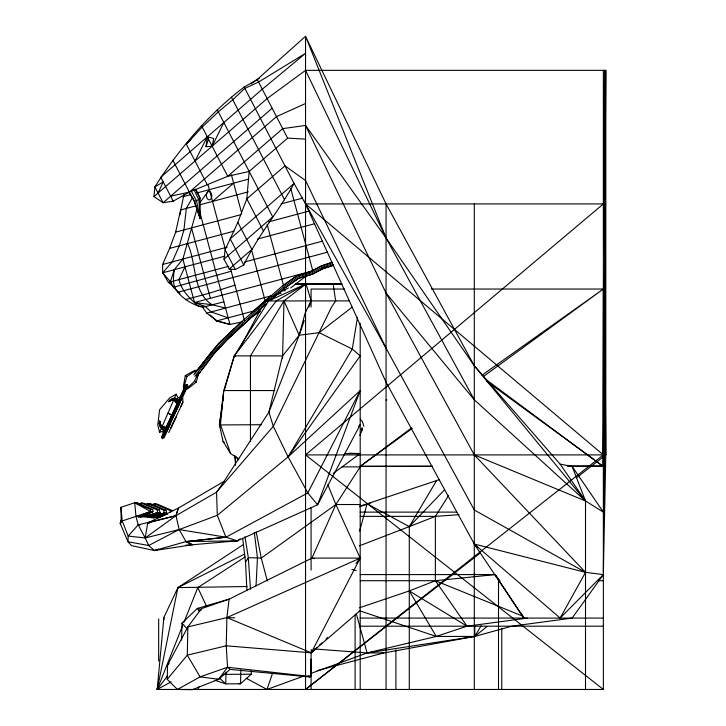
<?xml version="1.0" encoding="UTF-8"?>
<svg xmlns="http://www.w3.org/2000/svg" width="726" height="726" viewBox="0 0 726 726"><rect width="100%" height="100%" fill="white"/><g stroke="black" fill="none" stroke-linecap="round" stroke-linejoin="round"><path stroke-width="1.09" d="M197.526 370.142L194.468 370.532L185.302 375.587L183.388 386.359L183.996 390.034L184.005 386.722L186.9 376.558L195.094 370.904M485.649 379.244L602.879 466.382L603.36 289.039L431.271 289.039M251.051 83.926L257.24 79.461L305.546 36.3L305.546 689.464L603.36 454.903L605.802 70.349L305.546 70.349L267.132 98.554L153.985 196.592L163.087 202.736L173.215 201.166L189.377 192.1L227.71 176.282L249.181 171.445L287.623 138.131L305.546 139.129M605.802 70.349L605.802 454.903L603.36 572.188L604.577 454.903L604.577 70.349M311.209 649.507L310.728 676.55L309.748 676.968L230.033 669.399L218.68 679.3L192.263 689.7L177.453 689.464L167.216 679.3L167.543 665.152L187.862 626.919L201.401 608.669L229.107 599.141L311.926 558.103L360.196 558.103L335.875 504.525L327.807 484.65M181.609 640.087L181.999 623.117L197.309 608.442L229.107 599.141L226.884 617.59L226.231 645.804L227.537 667.267L218.68 679.3L216.439 679.382M226.013 672.113L225.732 683.883L240.533 683.801L251.232 674.227L251.314 670.86M240.869 669.789L240.533 683.801L238.382 683.493M282.55 358.154L283.984 300.882L306.054 283.893L342.155 283.893M166.218 428.558C162.815 427.641 159.729 424.946 159.629 421.225L159.493 424.02L160.854 427.369M256.042 585.909L257.458 557.967L254.309 532.358M161.453 426.008L160.047 423.803L159.629 421.225L159.475 423.467L160.809 426.434L165.945 430.382M249.181 171.445L246.822 198.87L237.838 222.347L225.114 249.817L223.98 259.164L229.253 269.019L235.342 269.564L243.773 264.999C257.567 236.05 278.602 211.429 294.084 183.46L244.172 87.066L259.209 78.399M197.1 208.534L182.879 259.037L174.313 269.7C173.251 277.377 172.08 286.08 177.915 292.26C184.232 299.793 193.143 304.802 202.572 307.307L223.88 301.789M153.985 196.592L154.874 186.863C178.977 149.166 208.317 114.163 244.172 87.066M576.653 477.672L605.802 454.903L603.36 70.349L603.36 689.464L157.197 689.464L163.894 617.445L177.924 587.606L243.228 544.663M178.242 403.329L173.786 400.108L170.791 400.443L168.859 401.632L170.356 400.062L173.378 399.064C174.068 396.85 178.342 399.382 179.631 400.198M206.012 146.67L207.291 136.86L213.68 138.448L212.137 146.207L206.012 146.67L208.462 139.12M159.811 423.984L159.629 421.225L159.266 423.92L160.419 427.224L164.43 431.416M238.954 459.004L230.587 453.559L223.054 441.363L219.443 424.928L223.762 390.561L234.289 355.894L268.656 300.882L306.054 283.893L311.082 300.882L308.922 307.125M179.903 214.923L183.85 194.577M220.35 426.897L219.443 424.928L222.492 404.119M222.973 400.834L223.29 398.638M159.629 421.225L159.257 423.63L160.392 426.834L162.152 429.184L165.346 431.525M357.501 317.298L352.273 349.034L288.104 456.899L217.319 515.315L179.15 529.563L145.191 537.957L128.184 536.06L122.204 520.959L120.943 507.32L134.709 502.728L137.051 502.855L152.769 509.579L152.959 511.648L140.445 517.438M304.239 320.656L299.185 335.24L268.919 412.087L224.053 481.356L178.333 508.109L147.714 522.938L145.191 537.957L148.667 545.516L154.466 550.544L192.481 544.736L237.329 540.834L317.571 504.797L360.196 424.719L358.626 426.28M120.815 520.252L120.198 523.446L128.003 541.768L131.479 545.607L154.466 550.544L185.983 541.596L225.931 537.204L307.797 492.927L360.196 390.561L288.104 456.899L307.797 492.927L317.571 504.797L360.196 390.561M171.1 681.877L157.197 689.464L177.924 587.606L244.716 554.002M174.294 287.051L168.396 282.441L162.706 272.804L162.615 264.473L169.63 248.401L175.665 232.138L180.62 209.968L195.893 205.875M167.434 675.96L157.197 689.464L157.941 686.152M282.55 355.894L268.919 412.087L273.303 426.316L288.104 456.899L360.196 355.894L352.273 349.034L319.186 332.68L299.185 335.24L282.55 355.894L234.289 355.894L224.316 390.243M359.878 435.337L362.102 430.137L362.038 427.805M359.588 531.123L367.093 503.835L439.23 479.686M185.774 389.454L187.553 388.882L196.211 382.166L198.752 373.11L196.9 376.703M363.844 426.316L362.465 421.697L360.16 419.038M152.769 509.579L150.436 509.452L134.709 502.728L135.971 516.367L138.203 524.862L145.191 537.957L175.982 515.687L178.324 508.109L175.973 515.678L179.15 529.563L185.983 541.596L192.481 544.736L185.883 545.172M174.313 269.7L170.301 281.933L173.441 287.278L180.012 293.576M246.286 678.284L266.977 689.464L272.386 673.755M157.197 689.464L182.716 625.413M183.968 622.264L197.781 587.606L245.17 556.915M186.954 388.51L194.586 381.195L197.345 374.616M162.805 432.351L162.343 431.425L159.62 432.351L161.617 427.723M165.038 426.307L162.016 426.797L173.804 399.736L176.155 403.03M174.213 398.81L176.218 394.182L177.988 397.848L180.729 396.904M170.837 421.924L187.689 385.388M187.816 385.842L166.771 431.19M164.094 437.887L170.746 423.276M162.66 435.691L164.339 432.006M165.074 430.409L183.968 389.753M165.709 430.591L169.675 421.842M162.551 435.763L164.911 430.591M163.286 434.32L168.668 422.332M165.31 430.518L174.077 411.152M174.948 409.237L180.275 397.558M186.455 384.363L177.135 404.446M166.091 430.754L187.517 384.653M167.524 429.547L169.276 425.699M168.759 432.587L182.934 402.022L182.598 397.158M169.131 422.142L170.029 420.191M172.706 414.328L174.04 411.406M186.101 385.134L174.294 410.272M178.596 401.895L180.447 397.857M179.367 401.133L183.342 392.43M170.292 422.06L162.733 438.586M180.883 406.506L182.934 402.022M161.508 437.551L186.047 384.626M169.122 421.525L161.553 438.032M163.114 434.656L170.329 419.065M179.295 400.371L180.583 397.558M181.446 395.679L184.095 390.016M158.077 193.052L163.232 181.89L154.874 186.863L163.087 202.736L272.141 108.247M162.234 435.927L183.569 390.025M161.916 437.288L162.842 435.301M162.47 438.658L163.423 436.598M184.967 266.841L178.968 279.61C181.427 290.799 190.203 298.822 198.361 306.19L205.44 306.535L211.103 311.944L228.182 317.834M187.626 384.898L174.957 411.796M197.781 689.464L199.178 686.487M173.659 415.671L174.594 413.702M171.282 417.069L173.196 413.067L169.004 421.797M175.501 412.069L180.329 401.995M166.699 430.554L169.004 425.763M179.222 529.499L148.667 545.516L128.003 541.768L128.184 536.06L138.203 524.862L175.973 515.678L216.539 492.183L273.303 426.316L331.365 307.425L335.757 300.736M311.082 300.882L305.138 313.042L299.185 335.24L283.984 300.882L250.452 355.894L250.452 441.363M212.137 146.207L223.844 122.522M200.394 610.702L201.401 608.669M195.022 161.027L207.291 136.86M167.216 679.3L187.308 655.161L226.231 645.804L311.236 652.819L360.196 558.103L226.884 617.59L187.862 626.919L187.308 655.161L200.077 676.859L218.68 679.3M182.698 392.276L183.651 390.506M238.845 349.732L261.941 307.025M243.773 264.999L230.215 238.809L294.084 183.46L305.546 203.933L386.06 382.23L474.296 544.055L560.136 618.08L585.51 572.351L603.36 574.584L572.124 618.08L511.757 626.193L474.795 636.43L383.891 652.937L317.171 670.624M192.726 197.254L186.31 208.444L183.923 229.924L179.331 245.805L172.225 261.895L162.706 272.804L171.826 283.43M436.253 481.111L409.282 526.604L409.282 689.464M310.646 673.537L367.093 652.937L474.795 636.43L481.111 625.776M246.922 590.311L245.533 562.278L248.319 557.641L244.98 536.632M527.512 618.08L467.009 626.193L435.373 580.709L435.373 516.367L448.505 495.622M224.053 481.356L216.539 492.183L217.319 515.315L225.931 537.204L237.329 540.834L240.115 538.901M228.3 338.488L214.515 353.017L198.089 374.716M214.515 353.017L201.683 370.151M199.931 202.672L209.369 189.64M194.886 376.367L212.591 353.154L226.612 338.026L262.05 305.265L283.303 287.242L297.996 276.924L311.944 272.749L322.743 267.05L332.345 263.828M355.985 563.376L360.196 558.103M193.833 374.816L218.181 344.188L241.214 322.054M197.871 370.069L204.478 361.875M196.773 376.322L200.703 371.512M219.924 346.901L214.088 353.68L227.946 338.906L265.752 304.067M196.937 375.478L199.65 372.438L197.617 374.716M602.879 466.382L603.36 465.865L568.24 465.929M194.677 373.209L218.825 343.362L240.487 322.78M196.764 370.95L211.91 351.293L226.104 336.301M207.327 184.794L186.319 144.202L202.218 127.059L218.308 111.822L232.774 99.771L244.853 88.391L258.574 82.038L305.546 53.325L262.286 89.207L160.782 177.162L173.215 201.166M444.385 489.986L409.282 526.604L359.261 545.898M186.319 144.202L190.956 139.492M560.136 618.08L603.36 574.584M218.208 344.178L233.917 328.978M227.946 338.906L266.406 303.577M235.641 331.564L243.382 324.322M228.263 338.488L235.678 331.564M234.734 617.781L226.884 617.59L311.236 652.819L316.963 647.474M319.413 645.178L321.863 642.891M325.956 639.071L327.589 637.537M167.543 665.152L169.194 663.637M251.241 313.006L282.514 285.872L296.88 275.762L310.283 271.833L320.883 266.17L330.502 262.894M240.978 322.326L270.88 295.7M170.637 196.201L189.377 192.1L276.479 116.623L305.546 103.509M212.527 201.42L233.636 183.133M223.98 259.164L272.731 216.92L217.283 109.844M229.253 269.019L251.858 249.435L237.838 222.347M311.236 652.819L360.196 610.493M173.786 400.108L176.364 400.988L177.743 402.277M270.435 300.165L284.32 288.413L298.731 278.285L312.852 274.001L322.979 268.647L333.697 265.026M267.186 300.818L268.792 299.466M271.37 299.33L284.42 288.322L298.531 278.394L312.47 274.165L322.172 268.992L332.925 265.335M603.36 689.464L305.546 454.903L603.36 203.933M314.322 648.962L367.093 652.937L436.253 636.43L474.795 636.43L487.11 626.42M305.546 689.464L480.53 552.767M319.186 332.68L352.174 307.098M290.609 287.959L306.59 275.626M171 400.008L168.859 401.632L170.383 399.772L173.441 398.501L176.854 399.001L179.422 400.607M432.551 466.382L360.196 466.382L411.633 427.877M333.252 473.406L360.196 453.559L348.988 453.224M360.196 466.382L412.304 428.385M483.607 376.377L603.36 289.039L482.019 375.206M282.405 285.971L297.079 275.662L310.646 271.678L321.7 265.816L332.345 262.231M248.383 319.059L260.443 311.518M176.218 394.182L169.575 398.011L159.62 409.718L157.769 425.019L159.62 432.351M273.893 296.135L280.681 292.306M282.623 291.208L288.449 287.923M177.453 689.464L200.077 676.859L227.537 667.267L310.728 676.55L310.592 659.816M173.732 398.302L170.565 399.636L168.859 401.632L170.973 400.307L174.095 399.844M138.33 516.504L150.572 511.521L152.959 511.648L138.557 517.329M153.613 518.155L166.671 513.064L165.945 510.296L150.218 503.572L145.763 504.153M459.068 514.689L435.373 516.367L409.282 526.604L367.093 503.835L359.597 506.249M359.715 506.703L370.387 503.136M266.977 689.464L303.187 676.251M154.466 550.544L158.695 549.065M359.343 607.825L409.282 590.937L435.373 580.709L495.168 574.584L523.882 618.08L521.186 613.216M134.927 503.563L137.051 502.855L141.733 505.441M138.121 504.143L141.298 503.082L143.639 503.209L159.357 509.933L160.092 512.71L149.148 517.084L164.339 512.937L166.671 513.064L151.725 518.046M148.104 504.28L150.218 503.572M151.289 504.86L154.466 503.799L156.807 503.926L172.534 510.65L170.193 510.523L154.466 503.799L154.665 505.904M150.436 509.452L150.572 511.521L122.204 520.959L120.198 523.446L120.861 523.963M144.919 516.858L157.751 512.583L160.092 512.71L147.26 516.985M151.507 517.211L164.339 512.937L163.604 510.169L147.877 503.445L148.077 505.541M158.096 517.574L163.441 515.796M436.253 636.43L467.009 626.193L409.282 590.937L436.253 636.43L359.361 610.693M149.592 523.038L147.714 522.938L150.89 521.94M234.97 285.173L209.043 293.286L185.42 299.62M142.559 516.731L157.751 512.583L157.016 509.806L141.298 503.082L141.488 505.187M155.736 517.447L167.67 514.189M183.152 196.664L190.611 194.668M196.937 192.971L248.301 179.204M200.095 204.75L248.319 191.827M175.665 232.138L240.95 214.651M281.125 203.879L302.678 198.107M169.63 248.401L234.053 231.14M268.756 221.847L309.612 210.894M162.615 264.473L227.056 247.203M257.594 239.017L314.249 223.835M162.706 272.804L224.96 256.124M168.396 282.441L228.79 266.26M244.598 262.032L322.408 241.177M177.915 292.26L327.68 252.131M321.536 268.493L333.543 265.28M202.572 307.307L206.738 313.115L271.66 295.718M275.853 294.602L281.089 293.195M210.059 315.084L216.466 320.974L254.281 310.846M258.501 309.712L260.616 309.149M231.24 271.252L173.441 287.278L175.129 288.367M147.714 522.938L175.982 515.687M219.443 424.928L261.551 424.719M242.566 321.827L229.951 324.449L216.466 320.974M385.987 400.071L386.958 399.881M585.51 689.464L585.51 500.967L474.296 399.808L386.06 237.992L305.546 36.3L386.06 203.933L474.296 365.759L560.136 464.159L572.124 466.382L603.36 512.12L585.51 500.967L474.296 365.759L386.06 237.992L305.546 125.453L282.704 128.638L227.71 176.282L201.374 125.435M474.296 574.511L475.122 574.447L474.296 573.613M266.914 300.972L349.043 300.882M177.924 588.405L177.924 587.606L247.049 586.517M295.237 284.084L306.054 283.893L276.325 300.882L234.289 355.894L235.088 356.684M185.983 541.596L237.329 540.834L233.981 540.543M222.818 674.372L251.232 674.227M359.797 466.301L432.297 466.174M605.802 203.933L305.546 203.933L305.292 199.523M341.156 284.084L296.353 284.084L341.156 284.165M295.282 284.202L341.175 284.202M344.569 289.039L311.082 289.039L311.082 307.107M274.827 390.561L223.762 390.561L220.45 424.719L230.587 453.559M344.514 453.559L360.196 453.559M305.546 454.903L605.802 454.903M567.659 466.382L603.36 466.382L486.347 381.041M342.091 466.872L360.196 466.872L335.875 504.525L311.926 558.103L314.086 558.711M360.196 504.525L335.875 504.525L261.278 558.103L248.319 557.641L250.47 589.131M360.196 512.12L456.6 512.12M360.196 516.367L435.373 516.367M360.196 574.584L495.168 574.584M360.196 580.709L435.373 580.709L523.328 616.383M598.832 580.709L603.36 580.709M360.196 618.08L603.36 618.08M360.196 626.193L603.36 626.193M381.631 652.837L383.891 652.937L367.093 652.937L356.294 613.633M157.016 509.806L159.357 509.933M163.604 510.169L165.945 510.296M135.971 516.367L160.428 517.702M138.203 524.862L140.091 524.962M225.559 308.078L212.119 304.748L194.532 302.524L182.879 259.037M179.15 529.563L225.931 537.204L185.974 541.578L192.472 544.736M176.028 398.964L174.04 398.619L170.828 399.736L168.859 401.632L170.537 400.298L173.496 399.727L176.227 400.806L178.433 402.83M173.378 399.064L176.536 399.844L178.959 401.641M523.882 618.08L474.296 544.055L585.51 572.351L474.296 454.903L386.06 293.086L305.546 125.453M351.883 569.447L356.203 570.672M201.519 609.722L197.309 608.442L199.214 611.238M215.041 680.353L225.732 683.883L219.424 678.057M307.606 676.224L309.748 676.968M308.604 675.797L310.728 676.55M205.44 306.535L194.532 302.524L312.806 270.834L290.763 188.56M168.015 413.212L170.755 414.328M474.296 454.903L585.51 500.967L572.124 466.382M169.285 414.183L170.973 414.936M165.837 428.875L161.435 426.235L159.774 423.43M134.709 502.728L150.572 511.521M585.51 572.351L474.296 510.006L386.06 348.181L305.546 203.933L603.36 454.903M360.84 429.266L362.102 430.137M194.586 381.195L196.211 382.166M185.302 375.587L186.9 376.558M161.925 426.743L163.804 428.004M162.551 429.465L164.811 431.117M206.738 313.115L217.101 320.801L229.951 324.449L200.049 212.872M212.119 304.748C192.063 291.988 196.764 262.812 187.58 243.591M227.537 667.267L230.033 669.399M224.597 443.005L223.054 441.363L224.461 443.051M181.999 623.117L187.263 628.997M474.296 544.055L477.236 547.486M235.687 456.527L238.491 459.903M386.06 293.086L474.296 399.808M495.84 575.491L499.878 580.927M188.842 192.054L194.45 201.238L200.185 218.608L200.077 198.198L195.811 189.359M560.136 464.159L585.51 500.967M189.223 192.172L194.45 201.238L196.519 200.939L200.077 198.198L195.512 189.332M191.428 191.337L196.519 200.939L200.185 218.608L199.995 213.017M257.24 79.461L287.623 138.131M231.403 97.13L284.574 199.804M263.538 231.149L246.822 198.87L284.955 165.827L305.546 180.547L386.06 348.181M225.114 249.817L235.342 269.564M172.852 160.183L189.377 192.1M193.878 189.622L198.851 199.677L200.185 218.608L193.86 200.412M305.546 70.349L386.06 237.992M197.781 587.606L206.665 606.509M362.011 428.168L362.347 429.211M267.168 224.452L283.548 285.608M284.129 287.759L284.991 290.99M231.403 174.812L241.713 213.281M251.505 249.835L265.489 302.025M207.972 184.44L225.468 249.717M230.668 269.146L244.381 320.32M191.519 227.891L210.386 298.277M267.359 581.027L261.278 558.103L256.187 531.859M170.193 510.523L170.683 512.375M121.496 509.434L120.943 507.32L121.197 522.212M199.051 214.234L200.185 218.608M333.125 283.893L335.657 300.882M235.042 456.545L235.632 461.001M242.756 538.801L245.533 562.278M234.779 455.42L235.569 465.384M183.987 386.731L183.996 390.034M501.775 628.308L501.775 689.464M498.508 580.237L498.508 689.464M474.795 626.438L474.795 636.43M474.296 203.933L474.296 689.464M395.897 649.933L395.897 689.464M386.06 203.933L386.06 689.464M360.196 323.333L360.196 689.464M355.096 614.913L355.096 689.464M311.082 507.655L311.082 570.119M311.082 659.045L311.082 689.464M163.894 617.445L163.894 619.668M158.667 618.906L158.667 661.096M211.674 196.991L211.411 197.971A4.202 2.677 86 0 1 207.745 199.151A4.202 2.677 86 0 1 206.756 193.334L207.736 191.9A4.202 2.677 86 0 1 209.769 191.682L210.422 192.163A4.202 2.677 86 0 1 211.674 196.991M175.955 417.241L170.81 428.122L175.955 417.259"/></g></svg>
